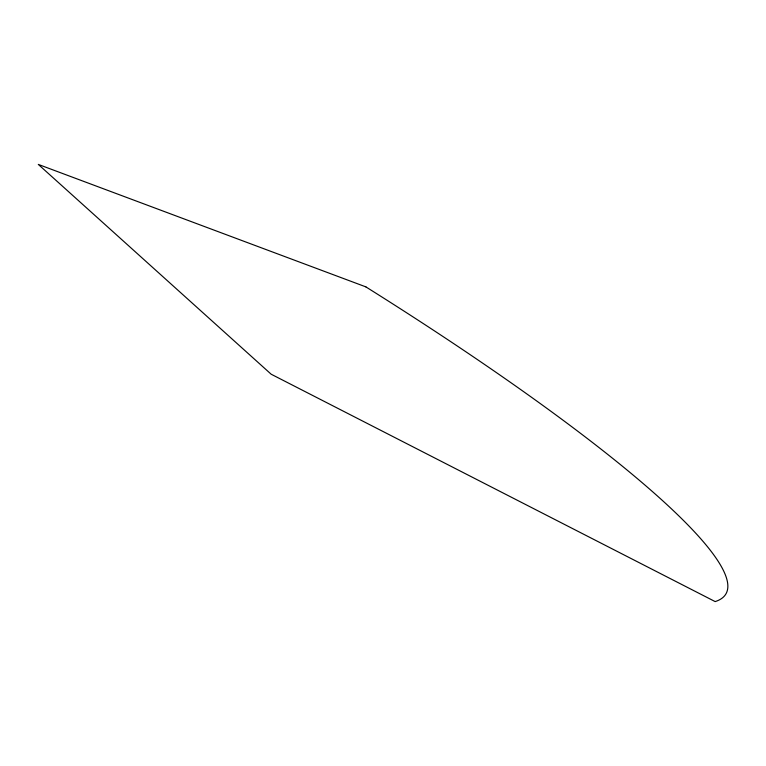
<?xml version="1.0" encoding="UTF-8"?>
<svg xmlns="http://www.w3.org/2000/svg" width="766" height="766" viewBox="0 0 766 766"><rect width="100%" height="100%" fill="white"/><g stroke="black" fill="none" stroke-linecap="round" stroke-linejoin="round"><path stroke-width="1.15" d="M365.861 286.877L38.3 164.412L271.174 374.22L715.166 601.588A669.024 94.266 29.5 0 0 365.861 286.877"/></g></svg>
